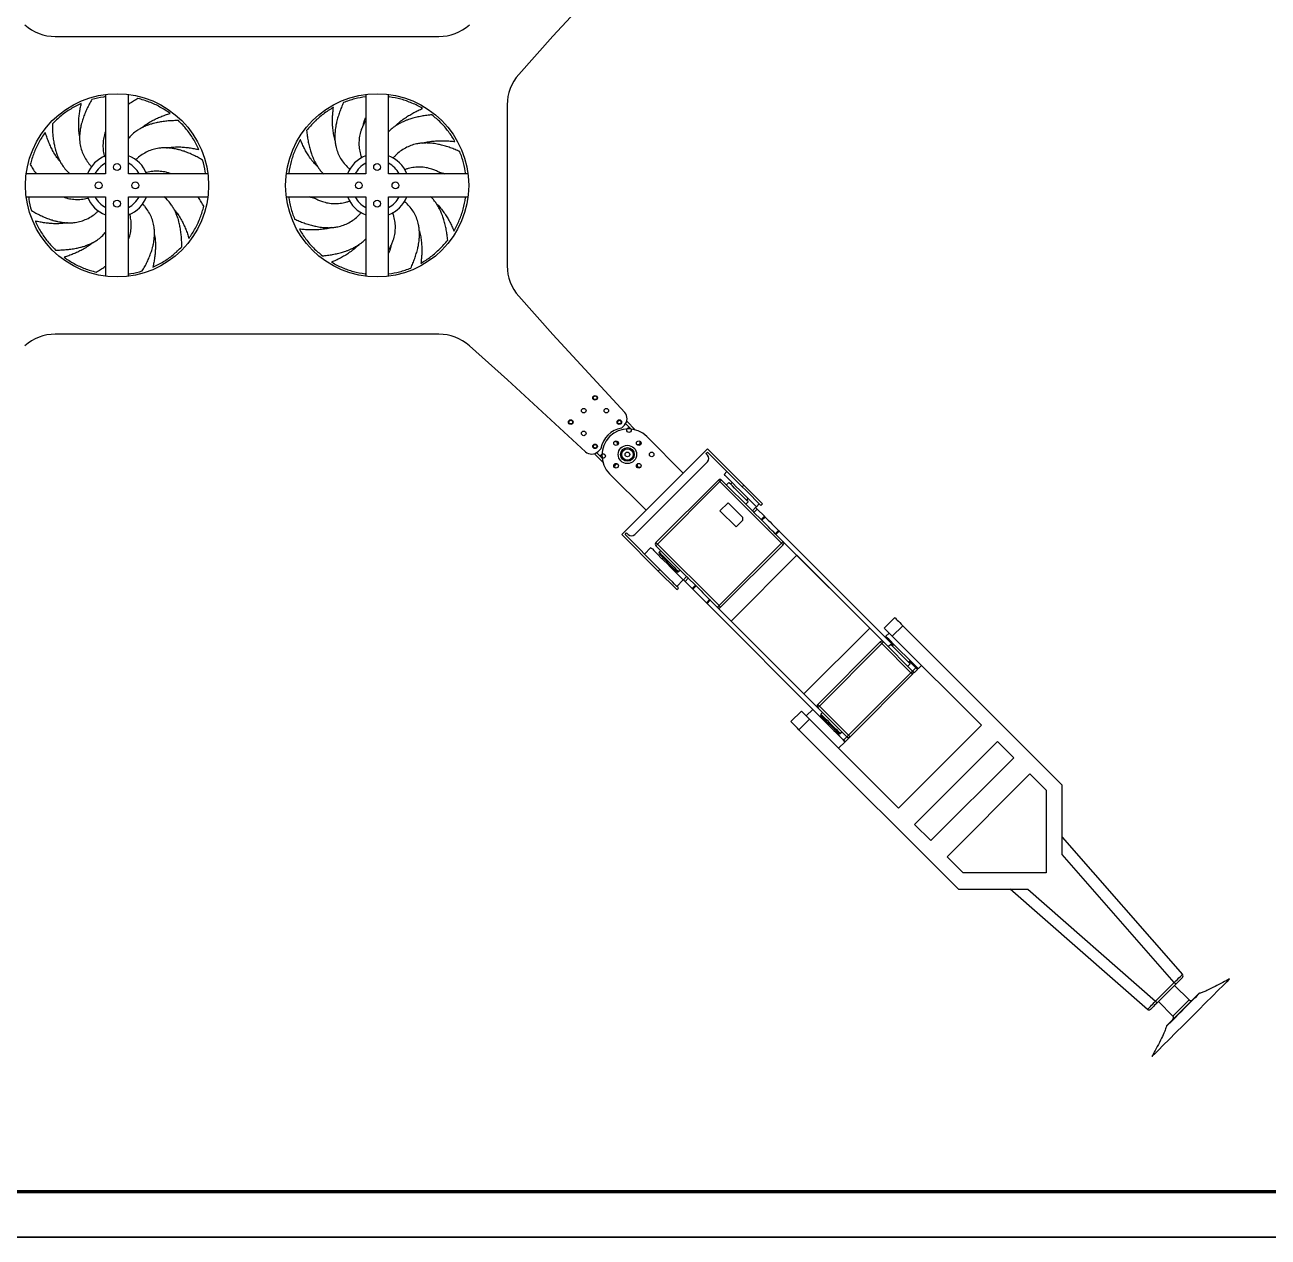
# Model space of a CAD drawing. Header units: millimetres. Extents: x 39 to 880, y 35 to 629.
# Drawn here: x 284.4 to 556, y 35.4 to 300.1 of the extents above; entities that cross this region are included whole.
import ezdxf

# ---------------------------------------------------------------- set-up
doc = ezdxf.new("R2010")
doc.units = ezdxf.units.MM
doc.layers.add('0细实线', color=7, linetype='Continuous', lineweight=35)
doc.layers.add('粗实线', color=7, linetype='Continuous', lineweight=70)

msp = doc.modelspace()

# ---------------------------------------------------------------- linework, layer by layer
at = {"color": 7, "linetype": 'Continuous', "lineweight": 25}
for p, q in [((399.73, 297.7), (415.4, 314.68)), ((291.01, 297.6), (374.81, 297.6)), ((399.73, 297.7), (392.27, 289.34)), ((302, 284.95), (302, 267.59)), ((306.99, 267.6), (306.99, 284.95)), ((358.83, 284.95), (358.83, 267.59)), ((363.81, 267.6), (363.81, 284.95)), ((363.98, 284.42), (363.81, 284.3)), ((389.73, 282.68), (389.73, 247.53)), ((302, 267.59), (284.66, 267.59)), ((324.35, 267.6), (306.99, 267.6)), ((358.83, 267.59), (341.48, 267.59)), ((342, 267.76), (342.13, 267.59)), ((381.17, 267.6), (363.81, 267.6)), ((284.66, 262.61), (302.01, 262.61)), ((302.01, 262.61), (302.01, 245.26)), ((307, 262.61), (324.35, 262.61)), ((307, 245.26), (307, 262.61)), ((341.48, 262.61), (358.83, 262.61)), ((358.83, 262.61), (358.83, 245.26)), ((363.82, 262.61), (381.17, 262.61)), ((363.82, 245.26), (363.82, 262.61)), ((380.64, 262.45), (380.52, 262.61)), ((358.67, 245.78), (358.83, 245.91)), ((392.27, 240.87), (399.73, 232.5)), ((374.81, 232.6), (291.01, 232.6)), ((399.73, 232.5), (415.4, 215.53)), ((389.83, 222.6), (381.47, 230.07)), ((389.83, 222.6), (406.81, 206.94)), ((414.7, 212.11), (415.35, 212.76)), ((415.84, 213.57), (417.7, 211.71)), ((428.2, 202.27), (420.24, 210.23)), ((410.63, 204.64), (408.77, 206.5)), ((409.58, 206.99), (410.23, 207.64)), ((428.2, 202.27), (433.5, 207.58)), ((433.14, 206.52), (433.5, 206.87)), ((433.14, 206.52), (433.5, 206.16)), ((441.45, 199.62), (433.5, 207.58)), ((441.1, 199.27), (433.5, 206.87)), ((417.59, 188.84), (433.5, 204.75)), ((412.11, 202.1), (420.06, 194.14)), ((428.2, 202.27), (420.06, 194.14)), ((437.74, 202.63), (437.1, 201.99)), ((422.22, 187.11), (435.87, 200.75)), ((436.22, 200.4), (422.57, 186.75)), ((436.57, 200.75), (436.22, 200.4)), ((449.66, 186.97), (436.22, 200.4)), ((436.57, 200.75), (443.29, 194.04)), ((438.17, 200.22), (437.64, 199.69)), ((438.87, 200.22), (438.52, 199.87)), ((441.1, 199.27), (441.45, 199.62)), ((445.52, 195.56), (441.45, 199.62)), ((436.22, 194.04), (437.99, 195.8)), ((437.99, 195.8), (441.17, 192.62)), ((441.88, 195.45), (442.41, 195.98)), ((442.05, 196.33), (442.41, 196.69)), ((414.76, 188.84), (420.06, 194.14)), ((439.76, 190.5), (436.22, 194.04)), ((443.29, 194.04), (444, 194.74)), ((444.35, 194.39), (443.65, 193.68)), ((443.65, 193.68), (445.21, 192.12)), ((444.18, 194.92), (444.81, 195.56)), ((444.35, 194.39), (445.91, 192.83)), ((445.17, 195.2), (445.52, 195.56)), ((441.17, 191.91), (439.76, 190.5)), ((441.17, 192.62), (441.17, 191.91)), ((445.21, 192.12), (445.91, 192.83)), ((445.35, 191.97), (445.21, 192.12)), ((446.06, 192.68), (445.35, 191.97)), ((422.72, 180.88), (414.76, 188.84)), ((415.47, 188.84), (415.82, 189.19)), ((423.07, 181.24), (415.47, 188.84)), ((416.17, 188.84), (415.82, 189.19)), ((448.3, 189.03), (449.01, 189.73)), ((449.15, 189.59), (448.45, 188.88)), ((448.45, 188.88), (471.93, 165.4)), ((449.15, 189.59), (474.05, 164.69)), ((421.12, 186.01), (419.71, 184.6)), ((428.94, 179.68), (422.22, 186.4)), ((422.57, 186.75), (436.01, 173.32)), ((423.28, 185.34), (422.93, 184.99)), ((436.01, 173.32), (449.66, 186.97)), ((450.01, 186.61), (436.36, 172.96)), ((450.01, 187.32), (449.66, 186.97)), ((426.82, 180.74), (422.93, 184.63)), ((423.81, 183.75), (423.6, 183.54)), ((453.01, 184.31), (438.66, 169.96)), ((468.92, 168.4), (453.01, 184.31)), ((423.07, 181.24), (422.72, 180.88)), ((426.78, 176.82), (422.72, 180.88)), ((425.72, 181.41), (425.93, 181.63)), ((427.17, 180.74), (427.52, 181.1)), ((428.23, 178.97), (428.94, 179.68)), ((429.29, 179.33), (428.58, 178.62)), ((429.29, 179.33), (430.85, 177.77)), ((426.78, 177.53), (428.2, 178.94)), ((426.78, 176.82), (427.13, 177.17)), ((428.58, 178.62), (430.15, 177.06)), ((430.15, 177.06), (430.85, 177.77)), ((430.29, 176.91), (430.15, 177.06)), ((431, 177.62), (430.29, 176.91)), ((433.24, 173.97), (430.29, 176.91)), ((433.24, 173.97), (433.95, 174.67)), ((434.09, 174.53), (433.39, 173.82)), ((434.09, 174.53), (457.58, 151.04)), ((433.39, 173.82), (458.43, 148.78)), ((436.01, 173.32), (435.66, 172.96)), ((438.66, 169.96), (454.57, 154.05)), ((454.57, 154.05), (468.92, 168.4)), ((472.11, 168.4), (474.4, 170.7)), ((476.17, 168.93), (473.87, 166.64)), ((511, 134.11), (476.17, 168.93)), ((473.17, 167.34), (472.46, 166.64)), ((473.87, 166.64), (493.32, 147.19)), ((457.58, 151.75), (471.22, 165.4)), ((471.58, 165.04), (457.93, 151.4)), ((477.94, 158.68), (471.58, 165.04)), ((471.93, 165.4), (478.29, 159.03)), ((473.52, 164.87), (472.99, 164.34)), ((474.23, 164.87), (473.87, 164.51)), ((477.23, 160.1), (477.76, 160.63)), ((477.41, 160.98), (477.76, 161.33)), ((477.59, 161.16), (479, 159.74)), ((479.53, 159.56), (480.24, 160.27)), ((464.29, 145.03), (477.94, 158.68)), ((478.29, 158.33), (464.65, 144.68)), ((478.29, 159.03), (479, 159.74)), ((479.35, 159.39), (478.65, 158.68)), ((451.71, 148), (454, 150.3)), ((454, 150.3), (455.77, 148.53)), ((456.48, 150.66), (455.07, 149.24)), ((463.94, 144.68), (457.58, 151.04)), ((457.93, 151.4), (464.29, 145.03)), ((458.64, 149.98), (458.28, 149.63)), ((455.77, 148.53), (453.47, 146.24)), ((475.22, 129.09), (455.77, 148.53)), ((462.17, 145.39), (458.28, 149.28)), ((458.58, 148.63), (458.43, 148.78)), ((459.17, 148.39), (458.95, 148.18)), ((493.32, 147.19), (475.22, 129.09)), ((453.47, 146.24), (488.3, 111.41)), ((461.08, 146.06), (461.29, 146.27)), ((461.11, 146.09), (461.52, 145.68)), ((461.67, 145.53), (463.23, 143.97)), ((462.53, 145.39), (462.88, 145.74)), ((463.23, 143.97), (463.94, 144.68)), ((464.29, 144.33), (463.59, 143.62)), ((462.14, 142.17), (463.55, 143.58)), ((478.75, 125.55), (496.86, 143.65)), ((496.86, 143.65), (500.39, 140.12)), ((500.39, 140.12), (482.29, 122.02)), ((485.82, 118.48), (503.93, 136.58)), ((503.93, 136.58), (507.46, 133.05)), ((511, 118.97), (511, 134.11)), ((507.46, 133.05), (507.46, 114.95)), ((482.29, 122.02), (478.75, 125.55)), ((511, 122.76), (537.26, 92.79)), ((489.36, 114.95), (485.82, 118.48)), ((535.47, 91.05), (511, 118.97)), ((507.46, 114.95), (489.36, 114.95)), ((488.3, 111.41), (503.44, 111.41)), ((529.61, 85.15), (499.65, 111.41)), ((503.44, 111.41), (531.36, 86.94)), ((531.36, 86.94), (535.47, 91.05)), ((535.82, 90.69), (531.71, 86.59)), ((538.72, 87.23), (535.53, 90.41)), ((532, 86.87), (535.18, 83.69))]:
    msp.add_line(p, q, dxfattribs=at)
at = {"color": 8, "linetype": 'Continuous', "lineweight": 25}
for p, q in [((416.83, 211.88), (415.61, 213.09)), ((409.25, 206.73), (410.46, 205.51)), ((458.43, 148.78), (458.61, 148.95)), ((458.75, 148.8), (458.58, 148.63)), ((461.52, 145.68), (461.7, 145.86)), ((461.85, 145.71), (461.67, 145.53)), ((535.18, 83.69), (538.72, 87.23))]:
    msp.add_line(p, q, dxfattribs=at)
at = {"color": 7, "linetype": 'Continuous', "lineweight": 25, "flags": 128}
for points in [[(444.18, 194.92), (444.16, 194.94), (444.03, 195.07), (443.78, 195.32), (443.41, 195.68), (442.95, 196.15), (442.4, 196.7), (441.78, 197.31), (441.13, 197.97), (440.46, 198.64), (439.79, 199.3), (439.16, 199.94), (438.58, 200.52), (438.07, 201.02), (437.66, 201.44), (437.35, 201.74), (437.17, 201.93), (437.1, 201.99)], [(436.22, 200.4), (436.15, 200.47), (436.09, 200.54), (436.02, 200.6), (435.97, 200.65), (435.93, 200.69), (435.89, 200.73), (435.87, 200.75), (435.87, 200.75)], [(442.41, 195.98), (442.34, 196.05), (442.15, 196.24), (441.83, 196.56), (441.42, 196.97), (440.94, 197.45), (440.42, 197.97), (439.89, 198.5), (439.38, 199.01), (438.93, 199.45), (438.57, 199.82), (438.31, 200.07), (438.18, 200.21), (438.17, 200.22)], [(445.17, 195.2), (445.15, 195.22), (445.01, 195.36), (444.74, 195.63), (444.34, 196.02), (443.84, 196.53), (443.24, 197.13), (442.57, 197.8), (441.85, 198.52), (441.1, 199.27)], [(443.65, 193.68), (443.58, 193.75), (443.51, 193.82), (443.45, 193.88), (443.4, 193.93), (443.35, 193.98), (443.32, 194.01), (443.3, 194.03), (443.29, 194.04)], [(444, 194.74), (444.01, 194.74), (444.03, 194.72), (444.06, 194.68), (444.1, 194.64), (444.16, 194.59), (444.22, 194.53), (444.28, 194.46), (444.35, 194.39)], [(448.3, 189.03), (447.95, 189.38), (447.58, 189.75), (447.21, 190.12), (446.83, 190.5), (446.45, 190.88), (446.07, 191.25), (445.71, 191.62), (445.35, 191.97)], [(445.91, 192.83), (445.93, 192.81), (445.95, 192.79), (445.97, 192.77), (445.99, 192.75), (446.01, 192.73), (446.03, 192.72), (446.04, 192.7), (446.06, 192.68)], [(446.06, 192.68), (446.41, 192.33), (446.78, 191.96), (447.16, 191.59), (447.53, 191.21), (447.91, 190.83), (448.29, 190.45), (448.65, 190.09), (449.01, 189.73)], [(448.45, 188.88), (448.43, 188.9), (448.41, 188.92), (448.39, 188.94), (448.37, 188.96), (448.35, 188.97), (448.34, 188.99), (448.32, 189.01), (448.3, 189.03)], [(449.01, 189.73), (449.02, 189.72), (449.04, 189.7), (449.06, 189.68), (449.08, 189.66), (449.1, 189.64), (449.12, 189.63), (449.14, 189.61), (449.15, 189.59)], [(421.12, 186.01), (421.13, 186.01), (421.22, 185.91), (421.44, 185.7), (421.77, 185.36), (422.21, 184.92), (422.74, 184.4), (423.33, 183.8), (423.98, 183.16), (424.65, 182.49), (425.32, 181.82), (425.96, 181.17), (426.56, 180.58), (427.09, 180.05), (427.53, 179.6), (427.87, 179.26), (428.09, 179.04), (428.19, 178.94), (428.2, 178.94)], [(422.57, 186.75), (422.5, 186.82), (422.44, 186.89), (422.38, 186.95), (422.32, 187), (422.28, 187.05), (422.25, 187.08), (422.23, 187.1), (422.22, 187.11)], [(422.57, 186.75), (422.5, 186.68), (422.44, 186.62), (422.38, 186.56), (422.32, 186.5), (422.28, 186.46), (422.25, 186.43), (422.23, 186.41), (422.22, 186.4)], [(450.01, 186.61), (450, 186.62), (449.98, 186.64), (449.95, 186.67), (449.91, 186.72), (449.85, 186.77), (449.79, 186.83), (449.72, 186.9), (449.66, 186.97)], [(427.13, 177.17), (427.12, 177.19), (426.98, 177.33), (426.71, 177.6), (426.31, 177.99), (425.81, 178.5), (425.21, 179.1), (424.54, 179.77), (423.82, 180.49), (423.07, 181.24)], [(428.94, 179.68), (428.94, 179.68), (428.96, 179.66), (429, 179.62), (429.04, 179.58), (429.09, 179.52), (429.16, 179.46), (429.22, 179.4), (429.29, 179.33)], [(428.58, 178.62), (428.52, 178.69), (428.45, 178.76), (428.39, 178.82), (428.33, 178.87), (428.29, 178.92), (428.26, 178.95), (428.24, 178.97), (428.23, 178.97)], [(430.85, 177.77), (430.87, 177.75), (430.89, 177.73), (430.91, 177.71), (430.93, 177.69), (430.95, 177.67), (430.96, 177.65), (430.98, 177.64), (431, 177.62)], [(431, 177.62), (431.35, 177.27), (431.72, 176.9), (432.09, 176.53), (432.47, 176.15), (432.85, 175.77), (433.23, 175.39), (433.59, 175.03), (433.95, 174.67)], [(433.39, 173.82), (433.37, 173.84), (433.35, 173.86), (433.33, 173.88), (433.31, 173.89), (433.29, 173.91), (433.27, 173.93), (433.26, 173.95), (433.24, 173.97)], [(433.95, 174.67), (433.96, 174.66), (433.98, 174.64), (434, 174.62), (434.02, 174.6), (434.04, 174.58), (434.06, 174.56), (434.07, 174.55), (434.09, 174.53)], [(436.36, 172.96), (436.36, 172.97), (436.34, 172.99), (436.3, 173.02), (436.26, 173.07), (436.21, 173.12), (436.14, 173.18), (436.08, 173.25), (436.01, 173.32)], [(473.87, 166.64), (473.53, 166.98), (473.2, 167.31), (472.89, 167.62), (472.62, 167.89), (472.4, 168.11), (472.24, 168.27), (472.14, 168.37), (472.11, 168.4)], [(474.4, 170.7), (474.44, 170.67), (474.54, 170.57), (474.7, 170.4), (474.92, 170.18), (475.19, 169.92), (475.5, 169.61), (475.83, 169.28), (476.17, 168.93)], [(479.53, 159.56), (479.53, 159.57), (479.43, 159.67), (479.21, 159.89), (478.87, 160.23), (478.43, 160.67), (477.9, 161.2), (477.3, 161.8), (476.65, 162.44), (475.98, 163.11), (475.31, 163.78), (474.67, 164.43), (474.07, 165.02), (473.55, 165.55), (473.11, 165.99), (472.77, 166.32), (472.56, 166.54), (472.46, 166.63), (472.46, 166.64)], [(471.58, 165.04), (471.51, 165.11), (471.44, 165.18), (471.38, 165.24), (471.33, 165.29), (471.28, 165.34), (471.25, 165.37), (471.23, 165.39), (471.22, 165.4)], [(471.58, 165.04), (471.65, 165.11), (471.71, 165.18), (471.77, 165.24), (471.83, 165.29), (471.87, 165.34), (471.9, 165.37), (471.92, 165.39), (471.93, 165.4)], [(477.76, 160.63), (477.73, 160.66), (477.56, 160.83), (477.28, 161.11), (476.89, 161.5), (476.42, 161.97), (475.91, 162.48), (475.38, 163.01), (474.86, 163.53), (474.4, 163.99), (474.01, 164.38), (473.72, 164.67), (473.56, 164.83), (473.52, 164.87)], [(478.29, 159.03), (478.29, 159.03), (478.27, 159.01), (478.23, 158.97), (478.19, 158.93), (478.14, 158.88), (478.08, 158.82), (478.01, 158.75), (477.94, 158.68)], [(478.29, 158.33), (478.29, 158.33), (478.27, 158.35), (478.23, 158.39), (478.19, 158.43), (478.14, 158.48), (478.08, 158.55), (478.01, 158.61), (477.94, 158.68)], [(478.65, 158.68), (478.64, 158.69), (478.62, 158.71), (478.59, 158.74), (478.54, 158.78), (478.49, 158.84), (478.43, 158.9), (478.36, 158.97), (478.29, 159.03)], [(479, 159.74), (479.07, 159.67), (479.14, 159.61), (479.2, 159.55), (479.25, 159.49), (479.29, 159.45), (479.33, 159.41), (479.35, 159.39), (479.35, 159.39)], [(456.48, 150.66), (456.49, 150.64), (456.62, 150.52), (456.87, 150.27), (457.23, 149.91), (457.69, 149.45)], [(457.93, 151.4), (457.86, 151.47), (457.79, 151.53), (457.73, 151.59), (457.68, 151.65), (457.64, 151.69), (457.6, 151.72), (457.58, 151.74), (457.58, 151.75)], [(457.58, 151.04), (457.58, 151.05), (457.6, 151.07), (457.64, 151.1), (457.68, 151.15), (457.73, 151.2), (457.79, 151.26), (457.86, 151.33), (457.93, 151.4)], [(457.69, 149.45), (458.24, 148.9), (458.85, 148.29), (459.5, 147.64), (460.17, 146.97), (460.84, 146.3), (461.47, 145.66), (462.05, 145.08), (462.56, 144.57), (462.98, 144.15), (463.29, 143.84), (463.48, 143.65), (463.55, 143.58), (463.55, 143.58)], [(453.47, 146.24), (453.13, 146.58), (452.8, 146.91), (452.49, 147.22), (452.22, 147.49), (452, 147.71), (451.84, 147.87), (451.74, 147.97), (451.71, 148)], [(458.58, 148.63), (458.93, 148.27), (458.99, 148.22)], [(461.67, 145.53), (461.65, 145.55), (461.63, 145.57), (461.61, 145.59), (461.6, 145.61), (461.58, 145.63), (461.56, 145.65), (461.54, 145.66), (461.52, 145.68)], [(463.59, 143.62), (463.58, 143.63), (463.56, 143.65), (463.53, 143.68), (463.48, 143.72), (463.43, 143.78), (463.37, 143.84), (463.3, 143.9), (463.23, 143.97)], [(464.29, 145.03), (464.22, 144.96), (464.16, 144.9), (464.1, 144.84), (464.04, 144.78), (464, 144.74), (463.97, 144.71), (463.95, 144.69), (463.94, 144.68)], [(463.94, 144.68), (464.01, 144.61), (464.07, 144.54), (464.14, 144.48), (464.19, 144.43), (464.23, 144.39), (464.27, 144.35), (464.29, 144.33), (464.29, 144.33)], [(464.65, 144.68), (464.64, 144.69), (464.62, 144.71), (464.59, 144.74), (464.54, 144.78), (464.49, 144.84), (464.43, 144.9), (464.36, 144.96), (464.29, 145.03)], [(535.47, 91.05), (535.81, 91.39), (536.15, 91.72), (536.46, 92.02), (536.73, 92.28), (536.96, 92.5), (537.12, 92.66), (537.22, 92.76), (537.26, 92.79)], [(547.56, 91.82), (547.56, 91.83), (547.4, 91.67), (546.92, 91.18), (546.13, 90.4), (545.07, 89.34), (543.79, 88.06), (542.32, 86.59), (540.73, 85), (539.07, 83.34), (537.41, 81.68), (535.82, 80.09), (534.35, 78.62), (533.06, 77.33), (532.01, 76.28), (531.22, 75.49), (530.74, 75.01), (530.58, 74.85)], [(535.82, 90.69), (535.81, 90.7), (535.79, 90.72), (535.76, 90.75), (535.72, 90.8), (535.66, 90.85), (535.6, 90.91), (535.53, 90.98), (535.47, 91.05)], [(537.24, 92.11), (537.21, 92.08), (537.13, 92), (537, 91.87), (536.82, 91.7), (536.61, 91.48), (536.36, 91.24), (536.1, 90.97), (535.82, 90.69)], [(529.61, 85.15), (529.64, 85.18), (529.72, 85.26), (529.85, 85.39), (530.02, 85.57), (530.24, 85.79), (530.49, 86.05), (530.76, 86.33), (531.06, 86.63), (531.36, 86.94)], [(531.71, 86.59), (531.71, 86.6), (531.69, 86.62), (531.65, 86.65), (531.61, 86.69), (531.56, 86.75), (531.5, 86.81), (531.43, 86.87), (531.36, 86.94)], [(533.87, 81.68), (533.91, 81.71), (534.06, 81.87), (534.33, 82.14), (534.71, 82.51), (535.18, 82.99), (535.73, 83.53), (536.34, 84.14), (536.98, 84.78), (537.63, 85.43), (538.27, 86.07), (538.87, 86.68), (539.42, 87.23), (539.89, 87.7), (540.27, 88.08), (540.54, 88.35), (540.7, 88.5), (540.73, 88.54)], [(531.71, 86.59), (531.44, 86.31), (531.17, 86.05), (530.93, 85.8), (530.71, 85.59), (530.54, 85.41), (530.4, 85.28), (530.32, 85.2), (530.3, 85.17)]]:
    msp.add_lwpolyline(points, dxfattribs=at)
at = {"color": 8, "linetype": 'Continuous', "lineweight": 25, "flags": 128}
for points in [[(422.93, 184.99), (422.94, 184.97), (423.08, 184.84), (423.33, 184.58), (423.7, 184.22), (424.15, 183.77), (424.65, 183.26), (425.18, 182.73), (425.7, 182.21), (426.19, 181.73), (426.59, 181.32), (426.91, 181.01), (427.1, 180.81), (427.17, 180.74)], [(458.28, 149.63), (458.32, 149.59), (458.48, 149.43), (458.77, 149.14), (459.16, 148.76), (459.62, 148.29), (460.14, 147.77), (460.67, 147.24), (461.18, 146.73), (461.65, 146.26), (462.04, 145.87), (462.32, 145.59), (462.49, 145.42), (462.53, 145.39)], [(540.97, 88.67), (540.94, 88.63), (540.77, 88.47), (540.49, 88.19), (540.09, 87.79), (539.59, 87.29), (539.01, 86.71), (538.37, 86.07), (537.7, 85.4), (537.01, 84.71), (536.34, 84.03), (535.7, 83.4), (535.12, 82.82), (534.62, 82.32), (534.22, 81.92), (533.94, 81.63), (533.78, 81.47), (533.74, 81.44)]]:
    msp.add_lwpolyline(points, dxfattribs=at)
at = {"color": 7, "linetype": 'Continuous', "lineweight": 25}
for centre, radius in [((304.5, 265.1), 20), ((361.32, 265.1), 20), ((304.5, 269.1), 0.75), ((361.32, 269.1), 0.75), ((300.5, 265.1), 0.75), ((308.5, 265.1), 0.75), ((357.32, 265.1), 0.75), ((365.32, 265.1), 0.75), ((304.5, 261.1), 0.75), ((361.32, 261.1), 0.75), ((408.93, 218.71), 0.5), ((408.93, 218.71), 0.4), ((406.45, 215.89), 0.5), ((411.4, 215.89), 0.5), ((403.62, 213.41), 0.5), ((403.62, 213.41), 0.4), ((414.23, 213.41), 0.5), ((414.23, 213.41), 0.4), ((406.45, 210.94), 0.5), ((413.52, 208.81), 0.5), ((418.47, 208.81), 0.5), ((408.93, 208.11), 0.5), ((408.93, 208.11), 0.4), ((416, 206.34), 2), ((416, 206.34), 1.5), ((416, 206.34), 1.25), ((413.52, 203.87), 0.5), ((418.47, 203.87), 0.5)]:
    msp.add_circle(centre, radius, dxfattribs=at)
at = {"color": 7, "linetype": 'Continuous'}
for centre in [(406.45, 215.89), (411.4, 215.89), (416.34, 211.66), (406.45, 210.94), (410.68, 206), (416, 206.34), (421.3, 206.34)]:
    msp.add_circle(centre, 0.5, dxfattribs=at)
at = {"color": 7, "linetype": 'Continuous', "lineweight": 25}
for centre, radius, start, end in [((291.01, 307.6), 10, 228.2732, 270), ((374.81, 307.6), 10, 270, 311.7268), ((399.73, 282.68), 10, 138.2732, 180), ((304.5, 265.1), 6.93, 111.1411, 158.94), ((304.5, 265.1), 5.43, 117.4122, 152.6966), ((304.5, 265.1), 6.93, 21.1411, 68.94), ((304.5, 265.1), 5.43, 27.4122, 62.6966), ((361.32, 265.1), 6.93, 111.44, 158.94), ((361.32, 265.1), 5.42, 117.4122, 152.6966), ((361.32, 265.1), 6.93, 21.1411, 68.94), ((361.32, 265.1), 5.42, 27.4122, 62.6966), ((304.5, 265.1), 6.93, 201.1411, 248.94), ((304.5, 265.1), 5.42, 207.4122, 242.6966), ((304.5, 265.1), 5.42, 297.4122, 332.6966), ((304.5, 265.1), 6.93, 291.1411, 338.94), ((361.32, 265.1), 6.92, 201.4511, 248.94), ((361.32, 265.1), 5.43, 207.4122, 242.6966), ((361.32, 265.1), 5.43, 297.4122, 332.6966), ((361.32, 265.1), 6.93, 291.1411, 338.94), ((399.73, 247.53), 10, 180, 221.7268), ((291.01, 222.6), 10, 90, 131.7268), ((374.81, 222.6), 10, 48.2732, 90), ((413.93, 214.17), 2, 315, 42.7094), ((415.64, 206.69), 5.5, 99.9032, 170.0968), ((416.17, 206.16), 5.75, 45, 225), ((413.36, 208.64), 0.5, 48.8717, 123.2581), ((418.3, 208.98), 0.5, 318.8717, 33.2581), ((408.16, 208.41), 2, 227.2906, 315), ((413.36, 208.64), 0.5, 330.6136, 48.8717), ((418.3, 208.98), 0.5, 240.6136, 318.8717), ((413.7, 203.7), 0.5, 138.8717, 213.2581), ((413.7, 203.7), 0.5, 60.6136, 138.8717), ((418.63, 204.04), 0.5, 150.6136, 228.8717), ((432.79, 205.46), 1, 315, 45), ((418.63, 204.04), 0.5, 228.8717, 303.258), ((436.22, 200.4), 0.5, 45, 135), ((416.88, 189.55), 1, 225, 315), ((422.57, 186.75), 0.5, 135, 225), ((423.1, 184.81), 0.25, 135, 225), ((449.66, 186.97), 0.5, 315, 45), ((426.99, 180.92), 0.25, 225, 315), ((436.01, 173.32), 0.5, 225, 315), ((471.58, 165.04), 0.5, 45, 135), ((477.94, 158.68), 0.5, 315, 45), ((457.93, 151.4), 0.5, 135, 225), ((458.46, 149.45), 0.25, 135, 225), ((462.35, 145.56), 0.25, 225, 315), ((464.29, 145.03), 0.5, 225, 315), ((536.88, 92.47), 0.5, 315, 41.2308), ((539.07, 87.58), 0.5, 225, 315), ((541.09, 88.18), 0.5, 103.0602, 135), ((529.94, 85.53), 0.5, 228.7692, 315), ((534.23, 81.32), 0.5, 135, 166.9398), ((534.83, 83.34), 0.5, 315, 45)]:
    msp.add_arc(centre, radius, start, end, dxfattribs=at)
for points, knots in [([(296.69, 282.97), (296.68, 282.97), (295.88, 282.62), (294.35, 281.81), (292.22, 280.34), (290.99, 279.14), (290.37, 278.54)], [0, 0, 0, 0, 0.004989, 0.336391, 0.665978, 1, 1, 1, 1]), ([(296.33, 275.93), (296.3, 276.06), (296.2, 276.59), (296.13, 277.54), (296.11, 278.71), (296.17, 279.83), (296.29, 280.89), (296.46, 281.93), (296.62, 282.63), (296.69, 282.97)], [0, 0, 0, 0, 0.057505, 0.228496, 0.399382, 0.553258, 0.700326, 0.850797, 1, 1, 1, 1]), ([(298.98, 283.81), (298.8, 283.48), (298.43, 282.83), (297.92, 281.82), (297.46, 280.79), (297.14, 279.95), (296.92, 279.27), (296.76, 278.74), (296.62, 278.15), (296.51, 277.62), (296.41, 277.01), (296.33, 276.3), (296.3, 275.43), (296.36, 274.42), (296.56, 273.28), (296.98, 272.03), (297.58, 270.86), (298.23, 269.96), (298.69, 269.42), (298.89, 269.21), (298.93, 269.17)], [0, 0, 0, 0, 0.070976, 0.142032, 0.212581, 0.284125, 0.312703, 0.347519, 0.390272, 0.426547, 0.450059, 0.507863, 0.561369, 0.615965, 0.698157, 0.780634, 0.864491, 0.946523, 0.988579, 1, 1, 1, 1]), ([(302, 284.42), (301.84, 284.4), (300.81, 284.32), (299.82, 284.04), (298.98, 283.81)], [0, 0, 0, 0, 0.1599277, 1, 1, 1, 1]), ([(309.07, 284.06), (308.75, 283.87), (308.1, 283.49), (307.41, 283.04), (307.05, 282.78), (306.99, 282.74)], [0, 0, 0, 0, 0.455735, 0.911989, 1, 1, 1, 1]), ([(316.07, 280.8), (316.06, 280.81), (315.36, 281.32), (313.9, 282.25), (311.56, 283.36), (309.91, 283.83), (309.07, 284.06)], [0, 0, 0, 0, 0.004989, 0.336392, 0.665978, 1, 1, 1, 1]), ([(353.96, 283.16), (353.81, 282.82), (353.51, 282.13), (353.11, 281.08), (352.75, 280.01), (352.52, 279.14), (352.36, 278.45), (352.26, 277.9), (352.17, 277.3), (352.12, 276.76), (352.08, 276.14), (352.07, 275.43), (352.13, 274.56), (352.29, 273.56), (352.6, 272.45), (353.14, 271.25), (353.86, 270.14), (354.59, 269.31), (355.12, 268.8), (355.36, 268.61), (355.42, 268.55)], [0, 0, 0, 0, 0.070703, 0.141487, 0.211765, 0.283034, 0.311502, 0.346184, 0.388774, 0.42491, 0.448331, 0.505913, 0.559213, 0.6136, 0.695476, 0.777636, 0.861172, 0.942889, 0.984784, 1, 1, 1, 1]), ([(358.83, 284.44), (358.02, 284.31), (356.35, 284.05), (354.77, 283.46), (353.96, 283.16)], [0, 0, 0, 0, 0.485337, 1, 1, 1, 1]), ([(371.26, 281.88), (371.25, 281.89), (370.5, 282.33), (368.96, 283.1), (366.52, 283.97), (364.83, 284.27), (363.98, 284.42)], [0, 0, 0, 0, 0.004989, 0.336391, 0.665978, 1, 1, 1, 1]), ([(309.79, 277.59), (309.89, 277.68), (310.3, 278.04), (311.08, 278.57), (312.09, 279.18), (313.09, 279.68), (314.07, 280.1), (315.06, 280.48), (315.73, 280.69), (316.07, 280.8)], [0, 0, 0, 0, 0.057505, 0.228496, 0.399382, 0.553259, 0.700326, 0.850797, 1, 1, 1, 1]), ([(351.77, 282.1), (351.75, 282.09), (351, 281.67), (349.55, 280.72), (347.58, 279.04), (346.48, 277.72), (345.92, 277.06)], [0, 0, 0, 0, 0.004989, 0.336391, 0.665978, 1, 1, 1, 1]), ([(352.11, 275.06), (352.07, 275.19), (351.91, 275.7), (351.75, 276.64), (351.61, 277.8), (351.56, 278.92), (351.58, 279.99), (351.64, 281.04), (351.73, 281.75), (351.77, 282.1)], [0, 0, 0, 0, 0.057505, 0.228496, 0.399382, 0.553259, 0.700326, 0.850797, 1, 1, 1, 1]), ([(358.32, 278.33), (358.35, 278.46), (358.47, 278.99), (358.65, 279.52), (358.82, 279.9), (358.83, 279.92)], [0, 0, 0, 0, 0.244755, 0.972534, 1, 1, 1, 1]), ([(373.28, 280.51), (372.91, 280.47), (372.16, 280.39), (371.05, 280.21), (369.95, 279.98), (369.08, 279.75), (368.4, 279.53), (367.87, 279.35), (367.31, 279.13), (366.82, 278.9), (366.26, 278.63), (365.64, 278.28), (364.92, 277.79), (364.3, 277.3), (363.96, 276.94), (363.81, 276.78)], [0, 0, 0, 0, 0.108167, 0.216458, 0.323974, 0.433007, 0.47656, 0.529619, 0.594776, 0.650059, 0.685891, 0.773984, 0.855527, 0.938732, 1, 1, 1, 1]), ([(365.34, 278.06), (365.43, 278.16), (365.8, 278.56), (366.52, 279.16), (367.47, 279.86), (368.41, 280.46), (369.34, 280.98), (370.29, 281.46), (370.94, 281.74), (371.26, 281.88)], [0, 0, 0, 0, 0.057505, 0.228496, 0.399382, 0.553258, 0.700326, 0.850797, 1, 1, 1, 1]), ([(378.32, 274.66), (378.31, 274.67), (377.89, 275.43), (376.94, 276.87), (375.26, 278.84), (373.94, 279.95), (373.28, 280.51)], [0, 0, 0, 0, 0.004989, 0.336391, 0.665978, 1, 1, 1, 1]), ([(290.37, 278.54), (290.37, 278.17), (290.38, 277.41), (290.44, 276.29), (290.56, 275.17), (290.71, 274.28), (290.85, 273.59), (290.98, 273.04), (291.15, 272.46), (291.32, 271.95), (291.54, 271.37), (291.82, 270.72), (292.24, 269.95), (292.79, 269.11), (293.45, 268.29), (294.04, 267.8), (294.29, 267.59)], [0, 0, 0, 0, 0.0934232, 0.1869525, 0.2798136, 0.3739846, 0.4116003, 0.4574274, 0.5137023, 0.5614503, 0.5923981, 0.6684832, 0.738911, 0.8107742, 0.9189608, 1, 1, 1, 1]), ([(317.94, 279.23), (317.56, 279.23), (316.81, 279.23), (315.69, 279.16), (314.57, 279.04), (313.68, 278.9), (312.98, 278.75), (312.44, 278.62), (311.86, 278.46), (311.35, 278.29), (310.77, 278.07), (310.12, 277.78), (309.34, 277.37), (308.51, 276.81), (307.69, 276.15), (307.2, 275.57), (306.99, 275.32)], [0, 0, 0, 0, 0.093423, 0.186953, 0.279813, 0.373985, 0.4116, 0.457427, 0.513702, 0.56145, 0.592398, 0.668483, 0.738911, 0.810774, 0.918961, 1, 1, 1, 1]), ([(322.37, 272.91), (322.36, 272.93), (322.01, 273.72), (321.21, 275.25), (319.74, 277.38), (318.54, 278.61), (317.94, 279.23)], [0, 0, 0, 0, 0.004989, 0.336391, 0.665978, 1, 1, 1, 1]), ([(345.92, 277.06), (345.96, 276.69), (346.04, 275.94), (346.22, 274.83), (346.45, 273.73), (346.68, 272.86), (346.89, 272.18), (347.08, 271.65), (347.3, 271.09), (347.52, 270.6), (347.8, 270.04), (348.15, 269.42), (348.64, 268.7), (349.12, 268.08), (349.49, 267.74), (349.64, 267.59)], [0, 0, 0, 0, 0.108167, 0.216458, 0.323974, 0.433007, 0.47656, 0.529619, 0.594776, 0.650059, 0.685891, 0.773984, 0.855527, 0.938732, 1, 1, 1, 1]), ([(358.83, 279.24), (358.71, 279.04), (358.44, 278.61), (358.09, 277.88), (357.73, 276.95), (357.44, 275.82), (357.31, 274.51), (357.38, 273.2), (357.6, 272.11), (357.8, 271.42), (357.9, 271.15), (357.92, 271.09)], [0, 0, 0, 0, 0.081138, 0.180911, 0.282717, 0.435982, 0.589778, 0.746147, 0.899113, 0.977537, 1, 1, 1, 1]), ([(288.8, 276.67), (288.8, 276.66), (288.28, 275.96), (287.36, 274.5), (286.25, 272.16), (285.78, 270.51), (285.55, 269.67)], [0, 0, 0, 0, 0.004989, 0.336391, 0.665978, 1, 1, 1, 1]), ([(292.01, 270.39), (291.92, 270.49), (291.56, 270.9), (291.03, 271.68), (290.43, 272.69), (289.93, 273.69), (289.5, 274.67), (289.13, 275.66), (288.91, 276.34), (288.8, 276.67)], [0, 0, 0, 0, 0.0575052, 0.2284963, 0.3993824, 0.5532585, 0.7003257, 0.850797, 1, 1, 1, 1]), ([(302, 276.86), (301.91, 276.63), (301.66, 275.99), (301.46, 274.86), (301.39, 273.55), (301.5, 272.45), (301.63, 271.73), (301.71, 271.43), (301.73, 271.35)], [0, 0, 0, 0, 0.1359713, 0.3691249, 0.6061801, 0.8380765, 0.9569656, 1, 1, 1, 1]), ([(344.55, 275.04), (344.54, 275.03), (344.1, 274.28), (343.32, 272.74), (342.45, 270.3), (342.16, 268.61), (342, 267.76)], [0, 0, 0, 0, 0.004989, 0.336391, 0.665978, 1, 1, 1, 1]), ([(348.37, 269.12), (348.27, 269.21), (347.87, 269.58), (347.26, 270.3), (346.56, 271.25), (345.96, 272.19), (345.44, 273.12), (344.97, 274.07), (344.69, 274.72), (344.55, 275.04)], [0, 0, 0, 0, 0.057505, 0.228496, 0.399382, 0.553258, 0.700326, 0.850797, 1, 1, 1, 1]), ([(379.38, 272.47), (379.04, 272.62), (378.35, 272.92), (377.3, 273.32), (376.23, 273.68), (375.36, 273.91), (374.67, 274.06), (374.12, 274.17), (373.52, 274.25), (372.98, 274.31), (372.36, 274.35), (371.65, 274.35), (370.78, 274.29), (369.78, 274.14), (368.67, 273.82), (367.46, 273.28), (366.36, 272.56), (365.53, 271.83), (365.02, 271.3), (364.83, 271.07), (364.78, 271.01)], [0, 0, 0, 0, 0.070743, 0.141567, 0.211885, 0.283194, 0.311679, 0.34638, 0.388994, 0.42515, 0.448585, 0.506199, 0.55953, 0.613947, 0.69587, 0.778077, 0.861659, 0.943422, 0.985341, 1, 1, 1, 1]), ([(371.28, 274.32), (371.41, 274.36), (371.92, 274.52), (372.86, 274.68), (374.02, 274.82), (375.14, 274.86), (376.21, 274.85), (377.26, 274.78), (377.97, 274.7), (378.32, 274.66)], [0, 0, 0, 0, 0.057505, 0.228496, 0.399382, 0.553258, 0.700326, 0.850797, 1, 1, 1, 1]), ([(323.2, 270.62), (322.88, 270.81), (322.23, 271.18), (321.22, 271.68), (320.19, 272.14), (319.35, 272.46), (318.67, 272.68), (318.14, 272.84), (317.55, 272.99), (317.02, 273.1), (316.41, 273.2), (315.7, 273.28), (314.83, 273.3), (313.82, 273.25), (312.68, 273.05), (311.43, 272.63), (310.26, 272.02), (309.36, 271.38), (308.81, 270.91), (308.6, 270.71), (308.56, 270.66)], [0, 0, 0, 0, 0.070895, 0.141871, 0.21234, 0.283803, 0.312348, 0.347125, 0.38983, 0.426064, 0.449549, 0.507287, 0.560732, 0.615267, 0.697365, 0.779749, 0.863511, 0.94545, 0.987459, 1, 1, 1, 1]), ([(315.33, 273.28), (315.46, 273.3), (315.99, 273.41), (316.94, 273.48), (318.11, 273.5), (319.22, 273.43), (320.29, 273.31), (321.33, 273.14), (322.02, 272.99), (322.37, 272.91)], [0, 0, 0, 0, 0.057505, 0.228496, 0.399382, 0.553258, 0.700326, 0.850797, 1, 1, 1, 1]), ([(380.66, 267.6), (380.53, 268.41), (380.27, 270.07), (379.68, 271.65), (379.38, 272.47)], [0, 0, 0, 0, 0.485337, 1, 1, 1, 1]), ([(285.55, 269.67), (285.74, 269.35), (286.12, 268.7), (286.56, 268.01), (286.83, 267.65), (286.87, 267.59)], [0, 0, 0, 0, 0.455735, 0.911989, 1, 1, 1, 1]), ([(323.81, 267.6), (323.8, 267.77), (323.72, 268.79), (323.44, 269.79), (323.2, 270.62)], [0, 0, 0, 0, 0.159927, 1, 1, 1, 1]), ([(375.46, 267.6), (375.26, 267.72), (374.83, 267.99), (374.1, 268.33), (373.17, 268.7), (372.04, 268.98), (370.73, 269.12), (369.42, 269.05), (368.33, 268.83), (367.63, 268.62), (367.35, 268.52), (367.28, 268.49)], [0, 0, 0, 0, 0.080771, 0.180092, 0.281437, 0.434008, 0.587108, 0.742769, 0.895043, 0.973111, 1, 1, 1, 1]), ([(316.26, 267.6), (316.03, 267.69), (315.38, 267.94), (314.26, 268.15), (312.95, 268.22), (311.85, 268.11), (311.12, 267.98), (310.83, 267.9), (310.75, 267.88)], [0, 0, 0, 0, 0.135943, 0.369049, 0.606056, 0.837905, 0.95677, 1, 1, 1, 1]), ([(374.55, 268.11), (374.68, 268.07), (375.21, 267.95), (375.74, 267.78), (376.12, 267.61), (376.14, 267.6)], [0, 0, 0, 0, 0.244756, 0.972534, 1, 1, 1, 1]), ([(285.19, 262.61), (285.2, 262.44), (285.28, 261.41), (285.56, 260.42), (285.8, 259.58)], [0, 0, 0, 0, 0.159927, 1, 1, 1, 1]), ([(292.74, 262.61), (292.98, 262.51), (293.62, 262.26), (294.74, 262.06), (296.06, 261.99), (297.15, 262.1), (297.88, 262.23), (298.17, 262.31), (298.25, 262.33)], [0, 0, 0, 0, 0.13607, 0.369395, 0.606624, 0.83869, 0.957666, 1, 1, 1, 1]), ([(310.02, 246.4), (310.21, 246.73), (310.58, 247.38), (311.08, 248.38), (311.54, 249.41), (311.86, 250.26), (312.08, 250.93), (312.24, 251.47), (312.39, 252.05), (312.49, 252.58), (312.59, 253.19), (312.67, 253.9), (312.7, 254.78), (312.64, 255.78), (312.44, 256.93), (312.03, 258.17), (311.42, 259.35), (310.78, 260.24), (310.31, 260.8), (310.1, 261.01), (310.05, 261.06)], [0, 0, 0, 0, 0.070829, 0.141739, 0.212142, 0.283539, 0.312057, 0.346801, 0.389467, 0.425667, 0.44913, 0.506815, 0.56021, 0.614693, 0.696716, 0.779022, 0.862706, 0.944569, 0.986539, 1, 1, 1, 1]), ([(318.63, 251.67), (318.63, 252.04), (318.63, 252.79), (318.56, 253.91), (318.44, 255.03), (318.3, 255.92), (318.15, 256.62), (318.02, 257.17), (317.86, 257.74), (317.68, 258.26), (317.47, 258.84), (317.18, 259.49), (316.76, 260.26), (316.21, 261.1), (315.55, 261.92), (314.97, 262.41), (314.72, 262.61)], [0, 0, 0, 0, 0.093423, 0.186953, 0.279814, 0.373985, 0.4116, 0.457427, 0.513702, 0.56145, 0.592398, 0.668483, 0.738911, 0.810774, 0.918961, 1, 1, 1, 1]), ([(323.46, 260.53), (323.27, 260.86), (322.89, 261.5), (322.44, 262.2), (322.18, 262.56), (322.13, 262.61)], [0, 0, 0, 0, 0.455735, 0.911989, 1, 1, 1, 1]), ([(341.99, 262.61), (342.12, 261.8), (342.38, 260.13), (342.97, 258.55), (343.27, 257.74)], [0, 0, 0, 0, 0.4853369, 1, 1, 1, 1]), ([(348.1, 262.1), (347.96, 262.13), (347.44, 262.25), (346.91, 262.43), (346.52, 262.6), (346.51, 262.61)], [0, 0, 0, 0, 0.2447555, 0.9725345, 1, 1, 1, 1]), ([(347.19, 262.61), (347.38, 262.49), (347.82, 262.22), (348.54, 261.87), (349.48, 261.51), (350.6, 261.22), (351.92, 261.09), (353.23, 261.16), (354.31, 261.38), (355.01, 261.58), (355.28, 261.68), (355.35, 261.71)], [0, 0, 0, 0, 0.080988, 0.180577, 0.282195, 0.435176, 0.588688, 0.744768, 0.897452, 0.97573, 1, 1, 1, 1]), ([(368.68, 247.05), (368.84, 247.39), (369.14, 248.08), (369.54, 249.13), (369.89, 250.19), (370.13, 251.07), (370.28, 251.76), (370.39, 252.31), (370.47, 252.91), (370.53, 253.44), (370.57, 254.06), (370.57, 254.78), (370.51, 255.65), (370.36, 256.64), (370.04, 257.76), (369.5, 258.96), (368.78, 260.07), (368.05, 260.89), (367.52, 261.41), (367.29, 261.6), (367.23, 261.65)], [0, 0, 0, 0, 0.070717, 0.141514, 0.211805, 0.283088, 0.311562, 0.34625, 0.388848, 0.424991, 0.448417, 0.506009, 0.55932, 0.613717, 0.695609, 0.777785, 0.861336, 0.943068, 0.984971, 1, 1, 1, 1]), ([(376.73, 253.15), (376.69, 253.52), (376.61, 254.27), (376.43, 255.38), (376.2, 256.48), (375.97, 257.35), (375.75, 258.03), (375.57, 258.56), (375.35, 259.11), (375.12, 259.61), (374.85, 260.16), (374.5, 260.78), (374.01, 261.51), (373.52, 262.13), (373.16, 262.47), (373, 262.61)], [0, 0, 0, 0, 0.1081674, 0.2164577, 0.3239742, 0.4330075, 0.4765599, 0.5296194, 0.5947757, 0.6500594, 0.6858915, 0.7739843, 0.8555273, 0.938732, 1, 1, 1, 1]), ([(374.28, 261.09), (374.38, 261), (374.78, 260.63), (375.38, 259.9), (376.08, 258.96), (376.68, 258.02), (377.2, 257.08), (377.68, 256.14), (377.96, 255.49), (378.1, 255.16)], [0, 0, 0, 0, 0.057505, 0.228496, 0.399382, 0.553258, 0.700326, 0.850797, 1, 1, 1, 1]), ([(378.1, 255.16), (378.11, 255.17), (378.55, 255.92), (379.32, 257.47), (380.19, 259.9), (380.49, 261.6), (380.64, 262.45)], [0, 0, 0, 0, 0.004989, 0.336391, 0.665978, 1, 1, 1, 1]), ([(285.8, 259.58), (286.13, 259.4), (286.78, 259.03), (287.78, 258.52), (288.81, 258.06), (289.65, 257.75), (290.33, 257.52), (290.87, 257.36), (291.45, 257.22), (291.98, 257.11), (292.59, 257.01), (293.3, 256.93), (294.18, 256.91), (295.18, 256.96), (296.32, 257.16), (297.57, 257.58), (298.75, 258.18), (299.64, 258.83), (300.18, 259.29), (300.38, 259.48), (300.42, 259.52)], [0, 0, 0, 0, 0.071071, 0.142223, 0.212867, 0.284507, 0.313123, 0.347985, 0.390796, 0.42712, 0.450664, 0.508545, 0.562122, 0.616792, 0.699094, 0.781682, 0.865652, 0.947794, 0.989907, 1, 1, 1, 1]), ([(307, 253.34), (307.09, 253.58), (307.34, 254.22), (307.55, 255.34), (307.62, 256.66), (307.51, 257.76), (307.37, 258.48), (307.3, 258.77), (307.28, 258.85)], [0, 0, 0, 0, 0.135986, 0.369166, 0.606248, 0.83817, 0.957072, 1, 1, 1, 1]), ([(316.99, 259.81), (317.08, 259.71), (317.44, 259.31), (317.97, 258.52), (318.58, 257.52), (319.08, 256.52), (319.5, 255.54), (319.88, 254.55), (320.09, 253.87), (320.2, 253.53)], [0, 0, 0, 0, 0.0575052, 0.2284961, 0.3993824, 0.5532585, 0.7003258, 0.8507971, 1, 1, 1, 1]), ([(320.2, 253.53), (320.21, 253.55), (320.72, 254.25), (321.65, 255.71), (322.76, 258.04), (323.22, 259.7), (323.46, 260.53)], [0, 0, 0, 0, 0.004989, 0.336391, 0.665978, 1, 1, 1, 1]), ([(343.27, 257.74), (343.61, 257.59), (344.3, 257.29), (345.35, 256.89), (346.41, 256.53), (347.28, 256.3), (347.98, 256.14), (348.53, 256.04), (349.13, 255.95), (349.66, 255.9), (350.28, 255.86), (351, 255.85), (351.87, 255.91), (352.86, 256.07), (353.98, 256.38), (355.18, 256.92), (356.29, 257.64), (357.11, 258.37), (357.63, 258.9), (357.82, 259.14), (357.87, 259.2)], [0, 0, 0, 0, 0.070704, 0.141487, 0.211766, 0.283035, 0.311503, 0.346185, 0.388775, 0.424911, 0.448333, 0.505914, 0.559215, 0.613602, 0.695478, 0.777639, 0.861174, 0.942891, 0.984786, 1, 1, 1, 1]), ([(363.82, 250.97), (363.94, 251.16), (364.21, 251.6), (364.55, 252.32), (364.92, 253.26), (365.2, 254.38), (365.34, 255.7), (365.27, 257.01), (365.05, 258.09), (364.85, 258.8), (364.74, 259.07), (364.72, 259.14)], [0, 0, 0, 0, 0.080866, 0.180304, 0.281769, 0.434519, 0.587798, 0.743643, 0.896096, 0.974256, 1, 1, 1, 1]), ([(286.63, 257.29), (286.64, 257.28), (286.99, 256.48), (287.79, 254.95), (289.26, 252.82), (290.46, 251.59), (291.06, 250.97)], [0, 0, 0, 0, 0.004989, 0.336391, 0.665978, 1, 1, 1, 1]), ([(293.68, 256.93), (293.54, 256.9), (293.01, 256.8), (292.07, 256.73), (290.89, 256.71), (289.78, 256.77), (288.72, 256.9), (287.67, 257.07), (286.98, 257.22), (286.63, 257.29)], [0, 0, 0, 0, 0.057505, 0.228496, 0.399382, 0.553258, 0.700326, 0.850797, 1, 1, 1, 1]), ([(351.37, 255.89), (351.24, 255.85), (350.72, 255.69), (349.79, 255.53), (348.62, 255.39), (347.51, 255.34), (346.44, 255.36), (345.38, 255.42), (344.68, 255.51), (344.33, 255.55)], [0, 0, 0, 0, 0.057505, 0.228496, 0.399382, 0.553258, 0.700326, 0.850797, 1, 1, 1, 1]), ([(344.33, 255.55), (344.33, 255.53), (344.76, 254.78), (345.71, 253.33), (347.39, 251.36), (348.7, 250.26), (349.37, 249.7)], [0, 0, 0, 0, 0.004989, 0.336391, 0.665978, 1, 1, 1, 1]), ([(291.06, 250.97), (291.44, 250.97), (292.19, 250.98), (293.31, 251.05), (294.43, 251.16), (295.32, 251.31), (296.02, 251.45), (296.56, 251.58), (297.14, 251.75), (297.65, 251.92), (298.24, 252.14), (298.89, 252.43), (299.66, 252.84), (300.5, 253.39), (301.32, 254.06), (301.8, 254.64), (302.01, 254.89)], [0, 0, 0, 0, 0.093423, 0.186952, 0.279814, 0.373984, 0.4116, 0.457427, 0.513702, 0.56145, 0.592398, 0.668483, 0.738911, 0.810774, 0.918961, 1, 1, 1, 1]), ([(299.21, 252.61), (299.11, 252.52), (298.71, 252.17), (297.92, 251.63), (296.92, 251.03), (295.92, 250.53), (294.94, 250.1), (293.95, 249.73), (293.27, 249.51), (292.93, 249.41)], [0, 0, 0, 0, 0.057505, 0.228496, 0.399382, 0.553258, 0.700326, 0.850797, 1, 1, 1, 1]), ([(312.67, 254.28), (312.7, 254.15), (312.81, 253.62), (312.88, 252.67), (312.9, 251.5), (312.83, 250.38), (312.71, 249.32), (312.54, 248.27), (312.39, 247.58), (312.31, 247.24)], [0, 0, 0, 0, 0.057505, 0.228496, 0.399382, 0.553258, 0.700326, 0.850797, 1, 1, 1, 1]), ([(349.37, 249.7), (349.74, 249.74), (350.49, 249.82), (351.6, 250), (352.7, 250.23), (353.57, 250.46), (354.25, 250.67), (354.78, 250.86), (355.33, 251.08), (355.83, 251.3), (356.38, 251.58), (357, 251.93), (357.73, 252.42), (358.35, 252.9), (358.69, 253.27), (358.83, 253.42)], [0, 0, 0, 0, 0.108167, 0.216458, 0.323974, 0.433007, 0.47656, 0.529619, 0.594776, 0.650059, 0.685891, 0.773984, 0.855527, 0.938732, 1, 1, 1, 1]), ([(370.54, 255.15), (370.58, 255.02), (370.74, 254.5), (370.9, 253.57), (371.04, 252.4), (371.08, 251.29), (371.07, 250.22), (371, 249.16), (370.92, 248.46), (370.88, 248.11)], [0, 0, 0, 0, 0.0575051, 0.2284962, 0.3993823, 0.5532585, 0.7003259, 0.8507972, 1, 1, 1, 1]), ([(370.88, 248.11), (370.89, 248.11), (371.65, 248.54), (373.09, 249.49), (375.06, 251.17), (376.17, 252.48), (376.73, 253.15)], [0, 0, 0, 0, 0.004989, 0.336391, 0.665978, 1, 1, 1, 1]), ([(312.31, 247.24), (312.32, 247.24), (313.12, 247.59), (314.65, 248.39), (316.78, 249.86), (318.01, 251.06), (318.63, 251.67)], [0, 0, 0, 0, 0.004989, 0.336391, 0.665978, 1, 1, 1, 1]), ([(357.31, 252.15), (357.22, 252.05), (356.85, 251.65), (356.12, 251.04), (355.18, 250.34), (354.24, 249.74), (353.3, 249.22), (352.36, 248.75), (351.71, 248.47), (351.38, 248.33)], [0, 0, 0, 0, 0.057505, 0.228496, 0.399382, 0.553258, 0.700326, 0.850797, 1, 1, 1, 1]), ([(364.33, 251.88), (364.29, 251.74), (364.17, 251.22), (364, 250.69), (363.83, 250.3), (363.82, 250.29)], [0, 0, 0, 0, 0.244755, 0.972534, 1, 1, 1, 1]), ([(292.93, 249.41), (292.94, 249.4), (293.64, 248.88), (295.11, 247.96), (297.44, 246.85), (299.1, 246.38), (299.93, 246.15)], [0, 0, 0, 0, 0.004989, 0.336391, 0.665978, 1, 1, 1, 1]), ([(299.93, 246.15), (300.25, 246.34), (300.9, 246.72), (301.59, 247.16), (301.95, 247.43), (302.01, 247.47)], [0, 0, 0, 0, 0.455735, 0.911989, 1, 1, 1, 1]), ([(351.38, 248.33), (351.39, 248.32), (352.14, 247.88), (353.69, 247.1), (356.12, 246.23), (357.82, 245.94), (358.67, 245.78)], [0, 0, 0, 0, 0.004989, 0.336391, 0.665978, 1, 1, 1, 1]), ([(307, 245.79), (307.16, 245.8), (308.19, 245.88), (309.19, 246.16), (310.02, 246.4)], [0, 0, 0, 0, 0.159927, 1, 1, 1, 1]), ([(363.82, 245.77), (364.63, 245.9), (366.29, 246.16), (367.87, 246.75), (368.68, 247.05)], [0, 0, 0, 0, 0.485337, 1, 1, 1, 1]), ([(547.56, 91.83), (547.06, 91.56), (546, 90.99), (544.35, 90.12), (542.91, 89.41), (541.76, 88.9), (541.23, 88.74), (540.97, 88.67)], [0, 0, 0, 0, 0.23283, 0.491451, 0.75846, 0.885332, 1, 1, 1, 1]), ([(533.74, 81.44), (533.62, 81.08), (533.34, 80.2), (532.63, 78.75), (531.7, 76.91), (530.97, 75.57), (530.58, 74.85)], [0, 0, 0, 0, 0.153079, 0.376177, 0.661042, 1, 1, 1, 1])]:
    msp.add_open_spline(points, degree=3, knots=knots, dxfattribs=at)
at = {"layer": '0细实线', "color": 0, "lineweight": 35}
msp.add_line((39.41, 35.43), (880.41, 35.43), dxfattribs=at)
at = {"layer": '粗实线', "color": 0, "lineweight": 70}
msp.add_line((64.41, 45.43), (870.41, 45.43), dxfattribs=at)

doc.saveas('drawing.dxf')
